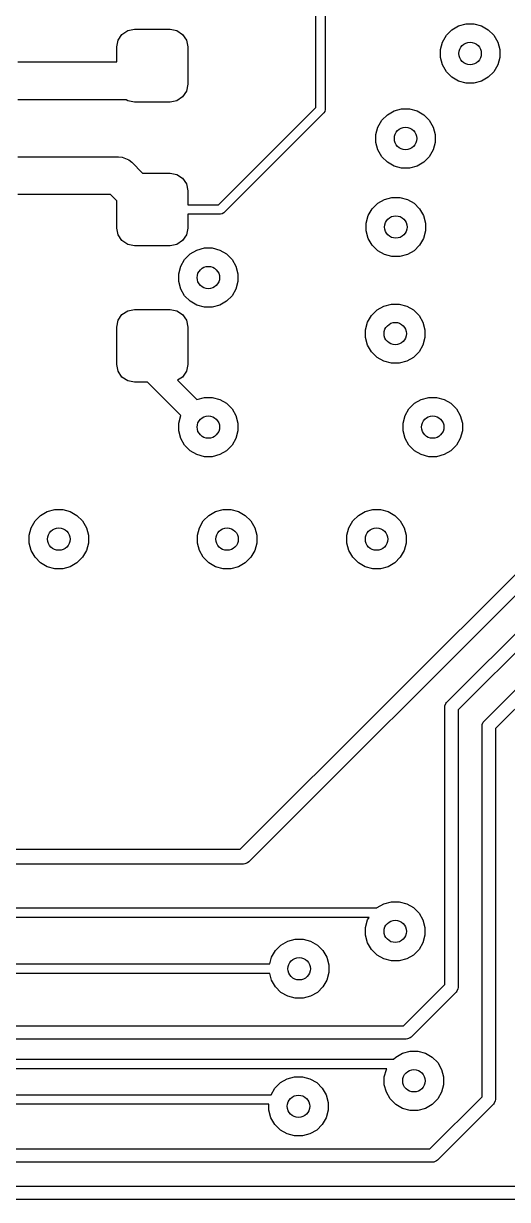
# Model space of a CAD drawing. Extents: x 0.98 to 8.13, y -3.46 to -0.83.
# Drawn here: x 4.46 to 4.715, y -1.992 to -1.372 of the extents above; entities that cross this region are included whole.
import ezdxf

# ---------------------------------------------------------------- set-up
doc = ezdxf.new("R2010")
doc.units = 0
doc.header["$MEASUREMENT"] = 0
doc.layers.add('BLACK', color=7, linetype='CONTINUOUS')

msp = doc.modelspace()

# ---------------------------------------------------------------- linework, layer by layer
at = {"layer": 'BLACK', "linetype": 'CONTINUOUS'}
for p, q in [((4.61364, -1.41629), (4.61364, -1.1723)), ((4.61864, -1.17126), (4.61864, -1.41732)), ((4.51463, -1.37571), (4.51821, -1.375)), ((4.51821, -1.375), (4.53691, -1.375)), ((4.53691, -1.375), (4.54049, -1.37571)), ((4.68239, -1.37821), (4.6853, -1.3753)), ((4.6853, -1.3753), (4.68886, -1.37325)), ((4.68886, -1.37325), (4.69283, -1.37218)), ((4.69283, -1.37218), (4.69694, -1.37218)), ((4.69694, -1.37218), (4.70091, -1.37325)), ((4.70091, -1.37325), (4.70447, -1.3753)), ((4.70447, -1.3753), (4.70738, -1.37821)), ((4.50886, -1.38435), (4.50957, -1.38077)), ((4.50957, -1.38077), (4.5116, -1.37774)), ((4.5116, -1.37774), (4.51463, -1.37571)), ((4.54049, -1.37571), (4.54352, -1.37774)), ((4.54352, -1.37774), (4.54555, -1.38077)), ((4.54555, -1.38077), (4.54626, -1.38435)), ((4.67927, -1.38574), (4.68033, -1.38177)), ((4.68033, -1.38177), (4.68239, -1.37821)), ((4.70738, -1.37821), (4.70943, -1.38177)), ((4.70943, -1.38177), (4.7105, -1.38574)), ((4.50886, -1.39217), (4.50886, -1.38435)), ((4.54626, -1.38435), (4.54626, -1.40404)), ((4.67927, -1.38985), (4.67927, -1.38574)), ((4.7105, -1.38574), (4.7105, -1.38985)), ((4.45687, -1.39217), (4.50886, -1.39217)), ((4.68033, -1.39382), (4.67927, -1.38985)), ((4.68239, -1.39738), (4.68033, -1.39382)), ((4.70943, -1.39382), (4.70738, -1.39738)), ((4.7105, -1.38985), (4.70943, -1.39382)), ((4.6853, -1.40029), (4.68239, -1.39738)), ((4.68886, -1.40234), (4.6853, -1.40029)), ((4.70447, -1.40029), (4.70091, -1.40234)), ((4.70738, -1.39738), (4.70447, -1.40029)), ((4.54626, -1.40404), (4.54555, -1.40761)), ((4.69283, -1.40341), (4.68886, -1.40234)), ((4.69694, -1.40341), (4.69283, -1.40341)), ((4.70091, -1.40234), (4.69694, -1.40341)), ((4.51387, -1.41217), (4.45687, -1.41217)), ((4.51463, -1.41267), (4.51387, -1.41217)), ((4.51821, -1.41339), (4.51463, -1.41267)), ((4.54049, -1.41267), (4.53691, -1.41339)), ((4.54352, -1.41065), (4.54049, -1.41267)), ((4.54555, -1.40761), (4.54352, -1.41065)), ((4.53691, -1.41339), (4.51821, -1.41339)), ((4.56245, -1.46748), (4.61364, -1.41629)), ((4.61845, -1.41828), (4.61791, -1.41909)), ((4.61864, -1.41732), (4.61845, -1.41828)), ((4.65134, -1.42009), (4.6549, -1.41803)), ((4.6549, -1.41803), (4.65887, -1.41697)), ((4.65887, -1.41697), (4.66298, -1.41697)), ((4.66298, -1.41697), (4.66695, -1.41803)), ((4.66695, -1.41803), (4.67051, -1.42009)), ((4.61791, -1.41909), (4.56525, -1.47175)), ((4.64638, -1.42655), (4.64843, -1.42299)), ((4.64843, -1.42299), (4.65134, -1.42009)), ((4.67051, -1.42009), (4.67342, -1.42299)), ((4.67342, -1.42299), (4.67547, -1.42655)), ((4.64531, -1.43052), (4.64638, -1.42655)), ((4.64531, -1.43463), (4.64531, -1.43052)), ((4.67547, -1.42655), (4.67654, -1.43052)), ((4.67654, -1.43052), (4.67654, -1.43463)), ((4.64638, -1.43861), (4.64531, -1.43463)), ((4.67654, -1.43463), (4.67547, -1.43861)), ((4.45687, -1.44217), (4.50974, -1.44217)), ((4.50974, -1.44217), (4.51169, -1.44236)), ((4.51169, -1.44236), (4.5153, -1.44385)), ((4.5153, -1.44385), (4.5153, -1.44385)), ((4.5153, -1.44385), (4.51682, -1.44509)), ((4.64843, -1.44217), (4.64638, -1.43861)), ((4.65134, -1.44507), (4.64843, -1.44217)), ((4.67342, -1.44217), (4.67051, -1.44507)), ((4.67547, -1.43861), (4.67342, -1.44217)), ((4.51682, -1.44509), (4.52251, -1.45079)), ((4.6549, -1.44713), (4.65134, -1.44507)), ((4.65887, -1.44819), (4.6549, -1.44713)), ((4.66298, -1.44819), (4.65887, -1.44819)), ((4.66695, -1.44713), (4.66298, -1.44819)), ((4.67051, -1.44507), (4.66695, -1.44713)), ((4.52251, -1.45079), (4.53691, -1.45079)), ((4.53691, -1.45079), (4.54049, -1.4515)), ((4.54049, -1.4515), (4.54352, -1.45353)), ((4.54352, -1.45353), (4.54555, -1.45656)), ((4.5056, -1.46217), (4.45687, -1.46217)), ((4.50886, -1.46542), (4.5056, -1.46217)), ((4.54555, -1.45656), (4.54626, -1.46014)), ((4.54626, -1.46014), (4.54626, -1.46748)), ((4.50886, -1.47982), (4.50886, -1.46542)), ((4.54626, -1.46748), (4.56245, -1.46748)), ((4.64334, -1.46964), (4.64625, -1.46673)), ((4.64625, -1.46673), (4.64981, -1.46468)), ((4.64981, -1.46468), (4.65378, -1.46361)), ((4.65378, -1.46361), (4.65789, -1.46361)), ((4.65789, -1.46361), (4.66186, -1.46468)), ((4.66186, -1.46468), (4.66542, -1.46673)), ((4.66542, -1.46673), (4.66833, -1.46964)), ((4.56348, -1.47248), (4.54626, -1.47248)), ((4.54626, -1.47248), (4.54626, -1.47982)), ((4.56444, -1.47229), (4.56348, -1.47248)), ((4.56525, -1.47175), (4.56444, -1.47229)), ((4.64022, -1.47717), (4.64128, -1.4732)), ((4.64128, -1.4732), (4.64334, -1.46964)), ((4.66833, -1.46964), (4.67038, -1.4732)), ((4.67038, -1.4732), (4.67145, -1.47717)), ((4.50957, -1.4834), (4.50886, -1.47982)), ((4.54626, -1.47982), (4.54555, -1.4834)), ((4.64022, -1.48128), (4.64022, -1.47717)), ((4.67145, -1.47717), (4.67145, -1.48128)), ((4.5116, -1.48643), (4.50957, -1.4834)), ((4.51463, -1.48846), (4.5116, -1.48643)), ((4.54352, -1.48643), (4.54049, -1.48846)), ((4.54555, -1.4834), (4.54352, -1.48643)), ((4.64128, -1.48525), (4.64022, -1.48128)), ((4.64334, -1.48881), (4.64128, -1.48525)), ((4.67038, -1.48525), (4.66833, -1.48881)), ((4.67145, -1.48128), (4.67038, -1.48525)), ((4.51821, -1.48917), (4.51463, -1.48846)), ((4.53691, -1.48917), (4.51821, -1.48917)), ((4.54049, -1.48846), (4.53691, -1.48917)), ((4.54459, -1.49632), (4.5475, -1.49341)), ((4.5475, -1.49341), (4.55106, -1.49136)), ((4.55106, -1.49136), (4.55503, -1.49029)), ((4.55503, -1.49029), (4.55914, -1.49029)), ((4.55914, -1.49029), (4.56311, -1.49136)), ((4.56311, -1.49136), (4.56667, -1.49341)), ((4.56667, -1.49341), (4.56958, -1.49632)), ((4.64625, -1.49172), (4.64334, -1.48881)), ((4.64981, -1.49378), (4.64625, -1.49172)), ((4.66542, -1.49172), (4.66186, -1.49378)), ((4.66833, -1.48881), (4.66542, -1.49172)), ((4.54254, -1.49988), (4.54459, -1.49632)), ((4.56958, -1.49632), (4.57164, -1.49988)), ((4.65378, -1.49484), (4.64981, -1.49378)), ((4.65789, -1.49484), (4.65378, -1.49484)), ((4.66186, -1.49378), (4.65789, -1.49484)), ((4.54147, -1.50385), (4.54254, -1.49988)), ((4.54147, -1.50796), (4.54147, -1.50385)), ((4.57164, -1.49988), (4.5727, -1.50385)), ((4.5727, -1.50385), (4.5727, -1.50796)), ((4.54254, -1.51193), (4.54147, -1.50796)), ((4.54459, -1.51549), (4.54254, -1.51193)), ((4.57164, -1.51193), (4.56958, -1.51549)), ((4.5727, -1.50796), (4.57164, -1.51193)), ((4.5475, -1.5184), (4.54459, -1.51549)), ((4.56958, -1.51549), (4.56667, -1.5184)), ((4.5116, -1.52538), (4.51463, -1.52335)), ((4.51463, -1.52335), (4.51821, -1.52264)), ((4.51821, -1.52264), (4.53691, -1.52264)), ((4.53691, -1.52264), (4.54049, -1.52335)), ((4.54049, -1.52335), (4.54352, -1.52538)), ((4.55106, -1.52045), (4.5475, -1.5184)), ((4.55503, -1.52152), (4.55106, -1.52045)), ((4.55914, -1.52152), (4.55503, -1.52152)), ((4.56311, -1.52045), (4.55914, -1.52152)), ((4.56667, -1.5184), (4.56311, -1.52045)), ((4.64302, -1.52585), (4.64593, -1.52294)), ((4.64593, -1.52294), (4.64949, -1.52088)), ((4.64949, -1.52088), (4.65346, -1.51982)), ((4.65346, -1.51982), (4.65757, -1.51982)), ((4.65757, -1.51982), (4.66154, -1.52088)), ((4.66154, -1.52088), (4.6651, -1.52294)), ((4.6651, -1.52294), (4.66801, -1.52585)), ((4.50886, -1.53199), (4.50957, -1.52841)), ((4.50957, -1.52841), (4.5116, -1.52538)), ((4.54352, -1.52538), (4.54555, -1.52841)), ((4.54555, -1.52841), (4.54626, -1.53199)), ((4.6399, -1.53338), (4.64096, -1.52941)), ((4.64096, -1.52941), (4.64302, -1.52585)), ((4.66801, -1.52585), (4.67006, -1.52941)), ((4.67006, -1.52941), (4.67113, -1.53338)), ((4.50886, -1.55167), (4.50886, -1.53199)), ((4.54626, -1.53199), (4.54626, -1.55167)), ((4.6399, -1.53749), (4.6399, -1.53338)), ((4.67113, -1.53338), (4.67113, -1.53749)), ((4.64096, -1.54146), (4.6399, -1.53749)), ((4.64302, -1.54502), (4.64096, -1.54146)), ((4.67006, -1.54146), (4.66801, -1.54502)), ((4.67113, -1.53749), (4.67006, -1.54146)), ((4.64593, -1.54793), (4.64302, -1.54502)), ((4.64949, -1.54998), (4.64593, -1.54793)), ((4.6651, -1.54793), (4.66154, -1.54998)), ((4.66801, -1.54502), (4.6651, -1.54793)), ((4.50957, -1.55525), (4.50886, -1.55167)), ((4.5116, -1.55828), (4.50957, -1.55525)), ((4.54555, -1.55525), (4.54352, -1.55828)), ((4.54626, -1.55167), (4.54555, -1.55525)), ((4.65346, -1.55105), (4.64949, -1.54998)), ((4.65757, -1.55105), (4.65346, -1.55105)), ((4.66154, -1.54998), (4.65757, -1.55105)), ((4.51463, -1.56031), (4.5116, -1.55828)), ((4.51821, -1.56102), (4.51463, -1.56031)), ((4.52498, -1.56102), (4.51821, -1.56102)), ((4.54255, -1.5786), (4.52498, -1.56102)), ((4.54352, -1.55828), (4.54094, -1.56001)), ((4.54094, -1.56001), (4.55104, -1.57011)), ((4.55104, -1.57011), (4.55106, -1.5701)), ((4.55106, -1.5701), (4.55503, -1.56903)), ((4.55503, -1.56903), (4.55914, -1.56903)), ((4.55914, -1.56903), (4.56311, -1.5701)), ((4.56311, -1.5701), (4.56667, -1.57215)), ((4.56667, -1.57215), (4.56958, -1.57506)), ((4.6627, -1.57506), (4.66561, -1.57215)), ((4.66561, -1.57215), (4.66917, -1.5701)), ((4.66917, -1.5701), (4.67314, -1.56903)), ((4.67314, -1.56903), (4.67725, -1.56903)), ((4.67725, -1.56903), (4.68122, -1.5701)), ((4.68122, -1.5701), (4.68478, -1.57215)), ((4.68478, -1.57215), (4.68769, -1.57506)), ((4.54147, -1.58259), (4.54254, -1.57862)), ((4.54254, -1.57862), (4.54255, -1.5786)), ((4.56958, -1.57506), (4.57164, -1.57862)), ((4.57164, -1.57862), (4.5727, -1.58259)), ((4.65958, -1.58259), (4.66065, -1.57862)), ((4.66065, -1.57862), (4.6627, -1.57506)), ((4.68769, -1.57506), (4.68975, -1.57862)), ((4.68975, -1.57862), (4.69081, -1.58259)), ((4.54147, -1.5867), (4.54147, -1.58259)), ((4.5727, -1.58259), (4.5727, -1.5867)), ((4.65958, -1.5867), (4.65958, -1.58259)), ((4.69081, -1.58259), (4.69081, -1.5867)), ((4.54254, -1.59067), (4.54147, -1.5867)), ((4.54459, -1.59423), (4.54254, -1.59067)), ((4.57164, -1.59067), (4.56958, -1.59423)), ((4.5727, -1.5867), (4.57164, -1.59067)), ((4.57393, -1.80709), (4.78931, -1.5917)), ((4.66065, -1.59067), (4.65958, -1.5867)), ((4.6627, -1.59423), (4.66065, -1.59067)), ((4.68975, -1.59067), (4.68769, -1.59423)), ((4.69081, -1.5867), (4.68975, -1.59067)), ((4.5475, -1.59714), (4.54459, -1.59423)), ((4.55106, -1.59919), (4.5475, -1.59714)), ((4.56667, -1.59714), (4.56311, -1.59919)), ((4.56958, -1.59423), (4.56667, -1.59714)), ((4.79373, -1.59843), (4.57835, -1.81381)), ((4.66561, -1.59714), (4.6627, -1.59423)), ((4.66917, -1.59919), (4.66561, -1.59714)), ((4.68478, -1.59714), (4.68122, -1.59919)), ((4.68769, -1.59423), (4.68478, -1.59714)), ((4.55503, -1.60026), (4.55106, -1.59919)), ((4.55914, -1.60026), (4.55503, -1.60026)), ((4.56311, -1.59919), (4.55914, -1.60026)), ((4.67314, -1.60026), (4.66917, -1.59919)), ((4.67725, -1.60026), (4.67314, -1.60026)), ((4.68122, -1.59919), (4.67725, -1.60026)), ((4.68256, -1.72981), (4.80067, -1.6117)), ((4.8046, -1.61767), (4.68854, -1.73373)), ((4.46876, -1.63121), (4.47232, -1.62915)), ((4.47232, -1.62915), (4.47629, -1.62809)), ((4.47629, -1.62809), (4.4804, -1.62809)), ((4.4804, -1.62809), (4.48437, -1.62915)), ((4.48437, -1.62915), (4.48793, -1.63121)), ((4.55734, -1.63121), (4.5609, -1.62915)), ((4.5609, -1.62915), (4.56487, -1.62809)), ((4.56487, -1.62809), (4.56898, -1.62809)), ((4.56898, -1.62809), (4.57296, -1.62915)), ((4.57296, -1.62915), (4.57652, -1.63121)), ((4.63608, -1.63121), (4.63964, -1.62915)), ((4.63964, -1.62915), (4.64361, -1.62809)), ((4.64361, -1.62809), (4.64772, -1.62809)), ((4.64772, -1.62809), (4.6517, -1.62915)), ((4.6517, -1.62915), (4.65526, -1.63121)), ((4.4638, -1.63767), (4.46585, -1.63411)), ((4.46585, -1.63411), (4.46876, -1.63121)), ((4.48793, -1.63121), (4.49084, -1.63411)), ((4.49084, -1.63411), (4.4929, -1.63767)), ((4.55238, -1.63767), (4.55444, -1.63411)), ((4.55444, -1.63411), (4.55734, -1.63121)), ((4.57652, -1.63121), (4.57942, -1.63411)), ((4.57942, -1.63411), (4.58148, -1.63767)), ((4.63112, -1.63767), (4.63318, -1.63411)), ((4.63318, -1.63411), (4.63608, -1.63121)), ((4.65526, -1.63121), (4.65816, -1.63411)), ((4.65816, -1.63411), (4.66022, -1.63767)), ((4.70225, -1.73965), (4.81052, -1.63138)), ((4.46273, -1.64165), (4.4638, -1.63767)), ((4.46273, -1.64576), (4.46273, -1.64165)), ((4.4929, -1.63767), (4.49396, -1.64165)), ((4.49396, -1.64165), (4.49396, -1.64576)), ((4.55132, -1.64165), (4.55238, -1.63767)), ((4.55132, -1.64576), (4.55132, -1.64165)), ((4.58148, -1.63767), (4.58254, -1.64165)), ((4.58254, -1.64165), (4.58254, -1.64576)), ((4.63006, -1.64165), (4.63112, -1.63767)), ((4.63006, -1.64576), (4.63006, -1.64165)), ((4.66022, -1.63767), (4.66128, -1.64165)), ((4.66128, -1.64165), (4.66128, -1.64576)), ((4.81444, -1.63736), (4.70822, -1.74358)), ((4.4638, -1.64973), (4.46273, -1.64576)), ((4.49396, -1.64576), (4.4929, -1.64973)), ((4.55238, -1.64973), (4.55132, -1.64576)), ((4.58254, -1.64576), (4.58148, -1.64973)), ((4.63112, -1.64973), (4.63006, -1.64576)), ((4.66128, -1.64576), (4.66022, -1.64973)), ((4.46585, -1.65329), (4.4638, -1.64973)), ((4.46876, -1.65619), (4.46585, -1.65329)), ((4.49084, -1.65329), (4.48793, -1.65619)), ((4.4929, -1.64973), (4.49084, -1.65329)), ((4.55444, -1.65329), (4.55238, -1.64973)), ((4.55734, -1.65619), (4.55444, -1.65329)), ((4.57942, -1.65329), (4.57652, -1.65619)), ((4.58148, -1.64973), (4.57942, -1.65329)), ((4.63318, -1.65329), (4.63112, -1.64973)), ((4.63608, -1.65619), (4.63318, -1.65329)), ((4.65816, -1.65329), (4.65526, -1.65619)), ((4.66022, -1.64973), (4.65816, -1.65329)), ((4.47232, -1.65825), (4.46876, -1.65619)), ((4.47629, -1.65931), (4.47232, -1.65825)), ((4.4804, -1.65931), (4.47629, -1.65931)), ((4.48437, -1.65825), (4.4804, -1.65931)), ((4.48793, -1.65619), (4.48437, -1.65825)), ((4.5609, -1.65825), (4.55734, -1.65619)), ((4.56487, -1.65931), (4.5609, -1.65825)), ((4.56898, -1.65931), (4.56487, -1.65931)), ((4.57296, -1.65825), (4.56898, -1.65931)), ((4.57652, -1.65619), (4.57296, -1.65825)), ((4.63964, -1.65825), (4.63608, -1.65619)), ((4.64361, -1.65931), (4.63964, -1.65825)), ((4.64772, -1.65931), (4.64361, -1.65931)), ((4.6517, -1.65825), (4.64772, -1.65931)), ((4.65526, -1.65619), (4.6517, -1.65825)), ((4.68154, -1.73228), (4.68161, -1.7316)), ((4.68154, -1.87847), (4.68154, -1.73228)), ((4.68161, -1.7316), (4.68213, -1.73034)), ((4.68213, -1.73034), (4.68256, -1.72981)), ((4.68854, -1.73373), (4.68854, -1.87992)), ((4.70129, -1.74144), (4.70181, -1.74018)), ((4.70181, -1.74018), (4.70225, -1.73965)), ((4.70122, -1.74213), (4.70129, -1.74144)), ((4.70122, -1.93753), (4.70122, -1.74213)), ((4.70822, -1.74358), (4.70822, -1.93898)), ((4.16502, -1.80709), (4.57393, -1.80709)), ((4.57556, -1.81496), (4.16339, -1.81496)), ((4.57633, -1.81488), (4.57556, -1.81496)), ((4.57775, -1.8143), (4.57633, -1.81488)), ((4.57835, -1.81381), (4.57775, -1.8143)), ((4.07584, -1.83805), (4.64567, -1.83805)), ((4.64567, -1.83805), (4.64576, -1.83807)), ((4.64576, -1.83807), (4.64593, -1.8379)), ((4.64593, -1.8379), (4.64949, -1.83584)), ((4.64949, -1.83584), (4.65346, -1.83478)), ((4.65346, -1.83478), (4.65757, -1.83478)), ((4.65757, -1.83478), (4.66154, -1.83584)), ((4.66154, -1.83584), (4.6651, -1.8379)), ((4.6651, -1.8379), (4.66801, -1.84081)), ((4.64172, -1.84305), (4.0748, -1.84305)), ((4.6399, -1.84834), (4.64096, -1.84437)), ((4.64096, -1.84437), (4.64172, -1.84305)), ((4.66801, -1.84081), (4.67006, -1.84437)), ((4.67006, -1.84437), (4.67113, -1.84834)), ((4.6399, -1.85245), (4.6399, -1.84834)), ((4.64096, -1.85642), (4.6399, -1.85245)), ((4.67113, -1.85245), (4.67006, -1.85642)), ((4.67113, -1.84834), (4.67113, -1.85245)), ((4.59241, -1.86049), (4.59531, -1.85759)), ((4.59531, -1.85759), (4.59888, -1.85553)), ((4.59888, -1.85553), (4.60285, -1.85447)), ((4.60285, -1.85447), (4.60696, -1.85447)), ((4.60696, -1.85447), (4.61093, -1.85553)), ((4.61093, -1.85553), (4.61449, -1.85759)), ((4.61449, -1.85759), (4.6174, -1.86049)), ((4.64302, -1.85998), (4.64096, -1.85642)), ((4.67006, -1.85642), (4.66801, -1.85998)), ((4.58941, -1.86758), (4.59035, -1.86405)), ((4.59035, -1.86405), (4.59241, -1.86049)), ((4.6174, -1.86049), (4.61945, -1.86405)), ((4.61945, -1.86405), (4.62051, -1.86802)), ((4.64593, -1.86289), (4.64302, -1.85998)), ((4.64949, -1.86494), (4.64593, -1.86289)), ((4.65346, -1.86601), (4.64949, -1.86494)), ((4.66154, -1.86494), (4.65757, -1.86601)), ((4.6651, -1.86289), (4.66154, -1.86494)), ((4.66801, -1.85998), (4.6651, -1.86289)), ((4.02663, -1.86758), (4.58941, -1.86758)), ((4.62051, -1.86802), (4.62051, -1.87213)), ((4.65757, -1.86601), (4.65346, -1.86601)), ((4.58941, -1.87258), (4.02559, -1.87258)), ((4.59035, -1.87611), (4.58941, -1.87258)), ((4.59241, -1.87967), (4.59035, -1.87611)), ((4.61945, -1.87611), (4.6174, -1.87967)), ((4.62051, -1.87213), (4.61945, -1.87611)), ((4.59531, -1.88257), (4.59241, -1.87967)), ((4.59888, -1.88463), (4.59531, -1.88257)), ((4.61449, -1.88257), (4.61093, -1.88463)), ((4.6174, -1.87967), (4.61449, -1.88257)), ((4.65987, -1.90014), (4.68154, -1.87847)), ((4.68751, -1.8824), (4.66379, -1.90612)), ((4.68795, -1.88187), (4.68751, -1.8824)), ((4.68847, -1.8806), (4.68795, -1.88187)), ((4.68854, -1.87992), (4.68847, -1.8806)), ((4.60285, -1.88569), (4.59888, -1.88463)), ((4.60696, -1.88569), (4.60285, -1.88569)), ((4.61093, -1.88463), (4.60696, -1.88569)), ((4.29387, -1.90014), (4.65987, -1.90014)), ((4.66132, -1.90714), (4.29167, -1.90714)), ((4.662, -1.90707), (4.66132, -1.90714)), ((4.66326, -1.90655), (4.662, -1.90707)), ((4.66379, -1.90612), (4.66326, -1.90655)), ((4.65577, -1.91664), (4.65933, -1.91458)), ((4.65933, -1.91458), (4.6633, -1.91352)), ((4.6633, -1.91352), (4.66741, -1.91352)), ((4.66741, -1.91352), (4.67138, -1.91458)), ((4.67138, -1.91458), (4.67494, -1.91664)), ((4.00793, -1.91778), (4.65463, -1.91778)), ((4.65463, -1.91778), (4.65577, -1.91664)), ((4.67494, -1.91664), (4.67785, -1.91955)), ((4.67785, -1.91955), (4.6799, -1.92311)), ((4.651, -1.92278), (4.00689, -1.92278)), ((4.59856, -1.92805), (4.60253, -1.92698)), ((4.60253, -1.92698), (4.60664, -1.92698)), ((4.60664, -1.92698), (4.61061, -1.92805)), ((4.64974, -1.92708), (4.65081, -1.92311)), ((4.64974, -1.93119), (4.64974, -1.92708)), ((4.65081, -1.92311), (4.651, -1.92278)), ((4.6799, -1.92311), (4.68097, -1.92708)), ((4.68097, -1.92708), (4.68097, -1.93119)), ((4.59009, -1.93648), (4.59209, -1.93301)), ((4.59209, -1.93301), (4.595, -1.9301)), ((4.595, -1.9301), (4.59856, -1.92805)), ((4.61061, -1.92805), (4.61417, -1.9301)), ((4.61417, -1.9301), (4.61708, -1.93301)), ((4.61708, -1.93301), (4.61913, -1.93657)), ((4.65081, -1.93516), (4.64974, -1.93119)), ((4.68097, -1.93119), (4.6799, -1.93516)), ((3.97741, -1.93648), (4.59009, -1.93648)), ((4.61913, -1.93657), (4.6202, -1.94054)), ((4.65286, -1.93872), (4.65081, -1.93516)), ((4.65577, -1.94163), (4.65286, -1.93872)), ((4.67375, -1.965), (4.70122, -1.93753)), ((4.67785, -1.93872), (4.67494, -1.94163)), ((4.6799, -1.93516), (4.67785, -1.93872)), ((4.70822, -1.93898), (4.70816, -1.93966)), ((4.58897, -1.94148), (3.97638, -1.94148)), ((4.58897, -1.94465), (4.58897, -1.94148)), ((4.59003, -1.94862), (4.58897, -1.94465)), ((4.6202, -1.94465), (4.61913, -1.94862)), ((4.6202, -1.94054), (4.6202, -1.94465)), ((4.65933, -1.94368), (4.65577, -1.94163)), ((4.6633, -1.94475), (4.65933, -1.94368)), ((4.66741, -1.94475), (4.6633, -1.94475)), ((4.67138, -1.94368), (4.66741, -1.94475)), ((4.67494, -1.94163), (4.67138, -1.94368)), ((4.7072, -1.94145), (4.67767, -1.97098)), ((4.70763, -1.94092), (4.7072, -1.94145)), ((4.70816, -1.93966), (4.70763, -1.94092)), ((4.59209, -1.95218), (4.59003, -1.94862)), ((4.61913, -1.94862), (4.61708, -1.95218)), ((4.595, -1.95509), (4.59209, -1.95218)), ((4.59856, -1.95715), (4.595, -1.95509)), ((4.60253, -1.95821), (4.59856, -1.95715)), ((4.61061, -1.95715), (4.60664, -1.95821)), ((4.61417, -1.95509), (4.61061, -1.95715)), ((4.61708, -1.95218), (4.61417, -1.95509)), ((4.60664, -1.95821), (4.60253, -1.95821)), ((3.90893, -1.965), (4.67375, -1.965)), ((4.6752, -1.972), (3.90748, -1.972)), ((4.67588, -1.97194), (4.6752, -1.972)), ((4.67714, -1.97141), (4.67588, -1.97194)), ((4.67767, -1.97098), (4.67714, -1.97141)), ((3.8105, -1.98469), (5.06745, -1.98469)), ((5.0689, -1.99169), (3.80906, -1.99169))]:
    msp.add_line(p, q, dxfattribs=at)
at = {"layer": 'BLACK'}
for centre in [(4.69488, -1.3878), (4.66093, -1.43258), (4.65583, -1.47923), (4.55709, -1.50591), (4.65551, -1.53543), (4.55709, -1.58465), (4.6752, -1.58465), (4.47835, -1.6437), (4.56693, -1.6437), (4.64567, -1.6437), (4.65551, -1.85039), (4.6049, -1.87008), (4.66535, -1.92913), (4.60458, -1.9426)]:
    msp.add_circle(centre, 0.00591, dxfattribs=at)

doc.saveas('drawing.dxf')
